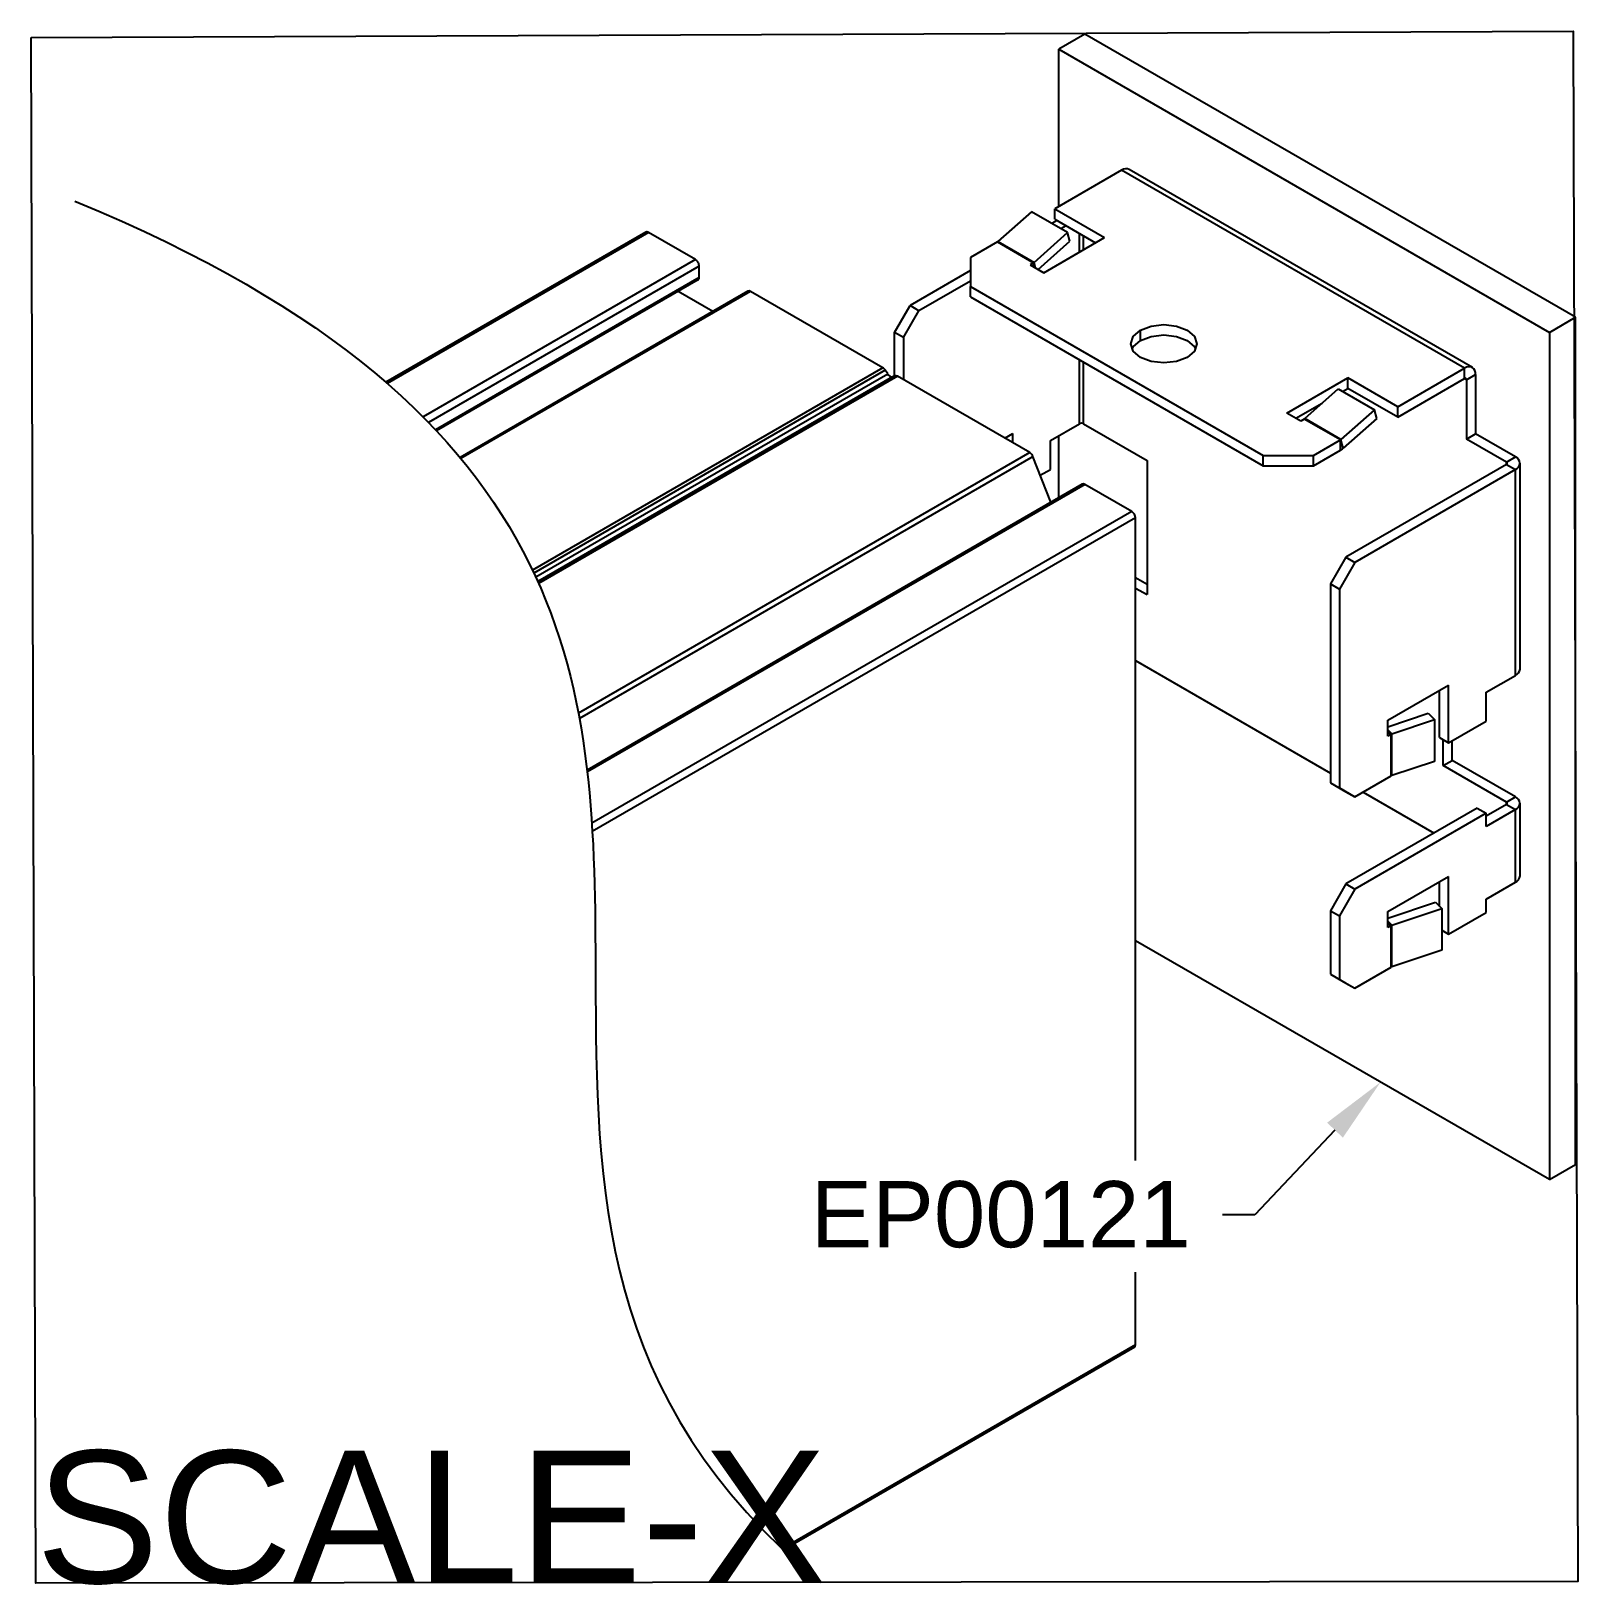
# Model space of a CAD drawing. Extents: x 0 to 4.38, y -4.38 to 0.02.
import ezdxf
from ezdxf import colors
from ezdxf.entities.mleader import LeaderData, LeaderLine
from ezdxf.math import Vec2, Vec3

# ---------------------------------------------------------------- set-up
doc = ezdxf.new("R2010")
doc.units = 0
doc.header["$LTSCALE"] = 0.5
doc.header["$MEASUREMENT"] = 0
for name, color, linetype in [('Dimension', 10, 'CONTINUOUS'), ('End Cap', 92, 'CONTINUOUS'), ('FAB DWG', 221, 'CONTINUOUS'), ('Housing', 150, 'CONTINUOUS')]:
    doc.layers.add(name, color=color, linetype=linetype)
doc.layers.add('Text-Unprinted', color=131, linetype='CONTINUOUS', plot=False)
doc.styles.add('LSAD_Standard', font='arial.ttf')

msp = doc.modelspace()

# ---------------------------------------------------------------- linework, layer by layer
at = {"layer": 'Dimension', "transparency": 16777216}
msp.add_open_spline([(0.124, -0.4633), (1.5938, -1.0692), (1.5991, -2.4641), (1.6043, -3.859), (2.2374, -4.3777)], degree=3, knots=[0, 0, 0, 0, 1, 1.754799, 1.754799, 1.754799, 1.754799], dxfattribs=at)
at = {"layer": 'End Cap', "linetype": 'Continuous', "transparency": 16777216}
for p, q in [((2.9869, 0.01), (2.9127, -0.0328)), ((4.3778, -0.7927), (2.9869, 0.01)), ((2.9127, -0.4786), (2.9127, -0.0328)), ((2.9127, -0.0328), (4.3036, -0.8356)), ((3.0909, -0.3757), (2.9014, -0.4851)), ((4.0632, -0.9369), (3.0909, -0.3757)), ((4.0852, -0.9347), (3.1129, -0.3736)), ((4.0852, -0.9347), (3.1129, -0.3736)), ((4.0852, -0.9347), (3.1129, -0.3736)), ((2.8354, -0.4935), (2.7404, -0.5778)), ((2.938, -0.5527), (2.8354, -0.4935)), ((2.9085, -0.5186), (2.8937, -0.5272)), ((2.9014, -0.4851), (3.0428, -0.5667)), ((2.9014, -0.5145), (2.9014, -0.4851)), ((2.9014, -0.5145), (3.0173, -0.5814)), ((2.8429, -0.637), (2.938, -0.5527)), ((2.8703, -0.6663), (3.0428, -0.5667)), ((2.934, -0.5333), (2.9192, -0.5419)), ((2.9446, -0.5773), (2.938, -0.5527)), ((2.9721, -0.6075), (2.9721, -0.5553)), ((2.9834, -0.601), (2.9834, -0.5618)), ((2.7389, -0.5789), (2.6629, -0.6227)), ((2.7389, -0.5789), (2.8414, -0.6381)), ((2.7404, -0.5778), (2.8429, -0.637)), ((2.8545, -0.6572), (2.9446, -0.5773)), ((2.6629, -0.6604), (2.4913, -0.7595)), ((2.6629, -0.6227), (2.6629, -0.705)), ((2.8414, -0.6381), (2.8314, -0.6439)), ((2.8314, -0.6439), (2.8703, -0.6663)), ((2.8414, -0.6497), (2.8414, -0.6381)), ((2.8472, -0.653), (2.8429, -0.637)), ((2.6629, -0.6898), (2.5167, -0.7742)), ((2.6629, -0.705), (3.4927, -1.1839)), ((2.6629, -0.7344), (2.6629, -0.705)), ((2.6629, -0.7344), (3.4927, -1.2133)), ((2.4474, -0.8354), (2.4913, -0.7595)), ((2.4729, -0.8501), (2.5167, -0.7742)), ((2.5167, -0.7742), (2.4913, -0.7595)), ((2.4729, -0.8501), (2.4474, -0.8354)), ((3.1443, -0.8587), (3.1443, -0.8293)), ((4.3036, -0.8356), (4.3778, -0.7927)), ((4.3036, -0.8356), (4.3036, -3.2365)), ((4.3778, -3.1936), (4.3778, -0.7927)), ((2.9721, -1.0944), (2.9721, -0.9128)), ((2.9834, -1.0944), (2.9834, -0.9193)), ((3.5597, -1.0642), (3.7322, -0.9646)), ((3.8737, -1.0462), (3.7322, -0.9646)), ((3.7322, -0.994), (3.7322, -0.9646)), ((3.8737, -1.0462), (4.0632, -0.9369)), ((3.8737, -1.0756), (4.0632, -0.9663)), ((4.0632, -0.9663), (4.0632, -0.9369)), ((4.0688, -0.9695), (4.0632, -0.9663)), ((4.0688, -0.9695), (4.0943, -0.9549)), ((4.0943, -0.9549), (4.0943, -1.1231)), ((3.6101, -1.0798), (3.7052, -0.9955)), ((3.7052, -0.9955), (3.8077, -1.0547)), ((3.7174, -1.0026), (3.7322, -0.994)), ((3.8737, -1.0756), (3.7322, -0.994)), ((4.0688, -0.9695), (4.0688, -1.1378)), ((3.5852, -1.0789), (3.6594, -1.036)), ((3.8077, -1.0547), (3.7126, -1.139)), ((3.8143, -1.0793), (3.8077, -1.0547)), ((3.8737, -1.0756), (3.8737, -1.0462)), ((2.9834, -1.0944), (3.163, -1.1981)), ((3.5986, -1.0866), (3.5597, -1.0642)), ((3.6086, -1.0809), (3.5986, -1.0866)), ((3.7112, -1.14), (3.6086, -1.0809)), ((3.7126, -1.139), (3.6101, -1.0798)), ((3.8143, -1.0793), (3.7192, -1.1636)), ((3.6352, -1.1839), (3.7112, -1.14)), ((3.7112, -1.1694), (3.7112, -1.14)), ((3.7192, -1.1636), (3.7126, -1.139)), ((4.0688, -1.1378), (4.0943, -1.1231)), ((4.182, -1.2031), (4.0688, -1.1378)), ((4.2074, -1.1884), (4.0943, -1.1231)), ((3.4927, -1.1839), (3.6352, -1.1839)), ((3.4927, -1.2133), (3.4927, -1.1839)), ((3.6352, -1.2133), (3.7112, -1.1694)), ((3.6352, -1.2133), (3.6352, -1.1839)), ((4.182, -1.2031), (4.2074, -1.1884)), ((3.163, -1.1981), (3.163, -1.5786)), ((3.4927, -1.2133), (3.6352, -1.2133)), ((4.182, -1.2096), (3.7266, -1.4724)), ((4.2074, -1.2243), (3.752, -1.4871)), ((4.182, -1.2096), (4.182, -1.2031)), ((4.182, -1.2096), (4.2074, -1.2243)), ((4.2074, -1.8074), (4.2074, -1.2243)), ((4.2203, -1.7894), (4.2203, -1.2063)), ((4.2203, -1.7894), (4.2203, -1.2063)), ((4.2203, -1.7894), (4.2203, -1.2063)), ((3.7266, -1.4724), (3.6827, -1.5483)), ((3.752, -1.4871), (3.7082, -1.563)), ((3.7266, -1.4724), (3.752, -1.4871)), ((3.1303, -1.5304), (3.163, -1.5492)), ((3.1303, -1.5598), (3.163, -1.5786)), ((3.6827, -1.5483), (3.7082, -1.563)), ((3.6827, -1.5483), (3.6827, -2.1118)), ((3.7082, -1.563), (3.7082, -2.1265)), ((3.1303, -1.7656), (3.6827, -2.0844)), ((3.8454, -1.9347), (4.0179, -1.8351)), ((4.0179, -1.9984), (4.0179, -1.8351)), ((4.1247, -1.8551), (4.2074, -1.8074)), ((3.9925, -1.9837), (3.9925, -1.8498)), ((4.1247, -1.9368), (4.1247, -1.8551)), ((3.8454, -1.9529), (3.9596, -1.9149)), ((3.8454, -1.9796), (3.8454, -1.9347)), ((3.8571, -1.973), (3.9776, -1.9329)), ((3.9596, -1.9149), (3.9776, -1.9329)), ((3.9776, -1.9329), (3.9776, -2.0513)), ((4.0179, -1.9984), (4.1247, -1.9368)), ((3.8454, -1.9613), (3.8571, -1.973)), ((3.8454, -1.968), (3.8554, -1.9738)), ((3.8554, -1.9738), (3.8454, -1.9796)), ((3.8554, -2.0922), (3.8554, -1.9738)), ((3.8571, -2.0915), (3.8571, -1.973)), ((3.9925, -1.9837), (4.0179, -1.9984)), ((4.0023, -2.063), (4.0023, -1.9894)), ((4.0278, -2.0484), (4.0278, -1.9927)), ((3.9776, -2.0513), (3.8571, -2.0915)), ((4.0023, -2.063), (4.0278, -2.0484)), ((4.182, -2.1667), (4.0023, -2.063)), ((4.2074, -2.152), (4.0278, -2.0484)), ((3.6827, -2.1118), (3.7082, -2.1265)), ((3.6827, -2.1118), (3.7266, -2.1372)), ((3.752, -2.1519), (3.8554, -2.0922)), ((3.7082, -2.1265), (3.752, -2.1519)), ((3.7266, -2.1372), (3.752, -2.1519)), ((3.7758, -2.1381), (3.9768, -2.2541)), ((4.182, -2.1667), (4.2074, -2.152)), ((4.0992, -2.1834), (3.7266, -2.3985)), ((4.1247, -2.1981), (3.752, -2.4132)), ((4.0992, -2.1834), (4.1247, -2.1981)), ((4.182, -2.1732), (4.1247, -2.2063)), ((4.2074, -2.1879), (4.1247, -2.2357)), ((4.1247, -2.2357), (4.1247, -2.1981)), ((4.182, -2.1732), (4.182, -2.1667)), ((4.182, -2.1732), (4.2074, -2.1879)), ((4.2074, -2.3937), (4.2074, -2.1879)), ((4.2203, -2.3758), (4.2203, -2.17)), ((4.2203, -2.3758), (4.2203, -2.17)), ((4.2203, -2.3758), (4.2203, -2.17)), ((3.8454, -2.4769), (4.0179, -2.3773)), ((4.0179, -2.5407), (4.0179, -2.3773)), ((3.7266, -2.3985), (3.6827, -2.4744)), ((3.752, -2.4132), (3.7082, -2.4891)), ((3.7266, -2.3985), (3.752, -2.4132)), ((3.9925, -2.4622), (3.9925, -2.392)), ((4.1247, -2.4415), (4.2074, -2.3937)), ((3.8454, -2.4952), (3.9804, -2.4502)), ((3.9804, -2.4502), (3.9984, -2.4682)), ((4.1247, -2.479), (4.1247, -2.4415)), ((3.6827, -2.4744), (3.7082, -2.4891)), ((3.6827, -2.4744), (3.6827, -2.6541)), ((3.7082, -2.4891), (3.7082, -2.6688)), ((3.8454, -2.5218), (3.8454, -2.4769)), ((3.8454, -2.5036), (3.8571, -2.5153)), ((3.8571, -2.5153), (3.9984, -2.4682)), ((3.9984, -2.4682), (3.9984, -2.5866)), ((4.0179, -2.5407), (4.1247, -2.479)), ((3.8454, -2.5102), (3.8554, -2.516)), ((3.8554, -2.516), (3.8454, -2.5218)), ((3.8554, -2.6344), (3.8554, -2.516)), ((3.8571, -2.6337), (3.8571, -2.5153)), ((3.9984, -2.5294), (4.0179, -2.5407)), ((4.3036, -3.2365), (3.1303, -2.5593)), ((3.9984, -2.5866), (3.8571, -2.6337)), ((3.752, -2.6941), (3.8554, -2.6344)), ((3.6827, -2.6541), (3.7082, -2.6688)), ((3.6827, -2.6541), (3.7266, -2.6794)), ((3.7082, -2.6688), (3.752, -2.6941)), ((3.7266, -2.6794), (3.752, -2.6941)), ((4.3036, -3.2365), (4.3778, -3.1936))]:
    msp.add_line(p, q, dxfattribs=at)
at = {"layer": 'End Cap', "transparency": 16777216}
for p, q in [((2.4474, -0.959), (2.4474, -0.8354)), ((2.4729, -0.8501), (2.4729, -0.9694)), ((2.8894, -1.142), (2.9721, -1.0943)), ((2.7599, -1.1351), (2.7826, -1.122)), ((2.7826, -1.1482), (2.7826, -1.122)), ((2.8894, -1.2237), (2.8894, -1.142)), ((2.9127, -1.3039), (2.9127, -1.1286)), ((2.8604, -1.2404), (2.8894, -1.2237))]:
    msp.add_line(p, q, dxfattribs=at)
at = {"layer": 'End Cap', "linetype": 'Continuous', "transparency": 16777216, "flags": 128}
for points in [[(3.2772, -0.9061), (3.2467, -0.9178), (3.2107, -0.922), (3.1748, -0.9178), (3.1443, -0.9061), (3.1239, -0.8885), (3.1167, -0.8677), (3.1239, -0.8469), (3.1443, -0.8293)], [(3.2772, -0.9061), (3.2467, -0.9178), (3.2107, -0.922), (3.1748, -0.9178), (3.1443, -0.9061), (3.1239, -0.8885), (3.1167, -0.8677), (3.1239, -0.8469), (3.1443, -0.8293)], [(3.2772, -0.9061), (3.2467, -0.9178), (3.2107, -0.922), (3.1748, -0.9178), (3.1443, -0.9061), (3.1239, -0.8885), (3.1167, -0.8677), (3.1239, -0.8469), (3.1443, -0.8293)], [(3.1443, -0.8293), (3.1748, -0.8176), (3.2107, -0.8134), (3.2467, -0.8176), (3.2772, -0.8293), (3.2976, -0.8469), (3.3047, -0.8677), (3.2976, -0.8885), (3.2772, -0.9061)], [(3.1443, -0.8293), (3.1748, -0.8176), (3.2107, -0.8134), (3.2467, -0.8176), (3.2772, -0.8293), (3.2976, -0.8469), (3.3047, -0.8677), (3.2976, -0.8885), (3.2772, -0.9061)], [(3.1443, -0.8293), (3.1748, -0.8176), (3.2107, -0.8134), (3.2467, -0.8176), (3.2772, -0.8293), (3.2976, -0.8469), (3.3047, -0.8677), (3.2976, -0.8885), (3.2772, -0.9061)], [(3.1203, -0.8824), (3.1239, -0.8763), (3.1443, -0.8587)], [(3.1203, -0.8824), (3.1239, -0.8763), (3.1443, -0.8587)], [(3.1203, -0.8824), (3.1239, -0.8763), (3.1443, -0.8587)], [(3.1443, -0.8587), (3.1748, -0.847), (3.2107, -0.8428), (3.2467, -0.847), (3.2772, -0.8587), (3.2976, -0.8763), (3.3012, -0.8824)], [(3.1443, -0.8587), (3.1748, -0.847), (3.2107, -0.8428), (3.2467, -0.847), (3.2772, -0.8587), (3.2976, -0.8763), (3.3012, -0.8824)], [(3.1443, -0.8587), (3.1748, -0.847), (3.2107, -0.8428), (3.2467, -0.847), (3.2772, -0.8587), (3.2976, -0.8763), (3.3012, -0.8824)]]:
    msp.add_lwpolyline(points, dxfattribs=at)
at = {"layer": 'End Cap', "linetype": 'Continuous', "transparency": 16777216}
for centre, radius, start, end in [((3.1038, -0.3937), 0.0221, 65.6932, 125.6053), ((2.7343, -0.5711), 0.00905, 300.3583, 311.8409), ((2.8369, -0.6302), 0.00905, 300.3583, 311.8409), ((4.0753, -0.9518), 0.0192, 350.7848, 129.1787), ((4.0654, -0.969), 0.00349, 350.7345, 129.1975), ((2.9778, -1.1053), 0.0123, 62.5948, 117.3955), ((3.6041, -1.073), 0.00905, 300.3583, 311.8409), ((3.7066, -1.1322), 0.00905, 300.3583, 311.8409), ((3.6861, -1.1266), 0.0496, 300.336, 311.8642), ((4.2006, -1.2063), 0.0192, 290.7752, 69.2248), ((4.1807, -1.2063), 0.00349, 290.7585, 69.2706), ((4.1983, -1.7872), 0.0221, 294.3705, 354.2946), ((3.8599, -1.9817), 0.00907, 108.1343, 119.6014), ((3.8599, -2.1001), 0.00907, 108.1343, 119.6014), ((4.2006, -2.17), 0.0192, 290.7752, 69.2248), ((4.1807, -2.17), 0.00349, 290.7585, 69.2706), ((4.1983, -2.3736), 0.0221, 294.3705, 354.2946), ((3.8599, -2.5239), 0.00907, 108.1343, 119.6014), ((3.8599, -2.6423), 0.00907, 108.1343, 119.6014)]:
    msp.add_arc(centre, radius, start, end, dxfattribs=at)
at = {"layer": 'Housing', "linetype": 'Continuous', "transparency": 16777216}
for p, q in [((1.7427, -0.5515), (1.0058, -0.9769)), ((1.7502, -0.5522), (1.0093, -0.98)), ((1.8831, -0.629), (1.7502, -0.5522)), ((1.8831, -0.629), (1.1109, -1.0748)), ((1.8937, -0.6474), (1.1263, -1.0904)), ((1.8937, -0.68), (1.8937, -0.6474)), ((1.8937, -0.68), (1.1464, -1.1115)), ((1.8906, -0.6869), (1.1495, -1.1148)), ((2.0317, -0.7184), (1.2159, -1.19)), ((2.0392, -0.7191), (1.2184, -1.193)), ((2.4143, -0.9356), (1.4211, -1.509)), ((2.4211, -0.9424), (1.4251, -1.5174)), ((2.4281, -0.9534), (1.4306, -1.5293)), ((2.4419, -0.9611), (1.4362, -1.5418)), ((2.449, -0.9584), (1.4367, -1.5428)), ((2.4557, -0.9595), (1.4385, -1.5468)), ((2.8307, -1.176), (1.5513, -1.9147)), ((2.8399, -1.1875), (1.5541, -1.9298)), ((2.9793, -1.2654), (1.5758, -2.0757)), ((2.9868, -1.2662), (1.5764, -2.0804)), ((3.1197, -1.3429), (2.9868, -1.2662)), ((3.1198, -1.3429), (1.5894, -2.2265)), ((3.1303, -1.3613), (1.5908, -2.2501)), ((3.1303, -3.1818), (3.1303, -1.3613)), ((3.1303, -3.7046), (3.1303, -3.4989)), ((3.1303, -3.7046), (2.1292, -4.2826)), ((3.1272, -3.7115), (2.1326, -4.2858))]:
    msp.add_line(p, q, dxfattribs=at)
at = {"layer": 'Housing', "transparency": 16777216}
for p, q in [((1.9323, -0.7758), (1.8345, -0.7193)), ((2.4142, -0.9356), (2.0392, -0.7191)), ((2.4281, -0.9533), (2.421, -0.9424)), ((2.4488, -0.9584), (2.4418, -0.9612)), ((2.8307, -1.176), (2.4557, -0.9595)), ((2.8901, -1.3169), (2.8398, -1.1874))]:
    msp.add_line(p, q, dxfattribs=at)
at = {"layer": 'Housing', "linetype": 'Continuous', "transparency": 16777216}
for centre, radius, start, end in [((1.8687, -0.6496), 0.0253, 21.1865, 38.8138), ((2.9824, -1.2723), 0.00754, 54.3837, 114.3065), ((3.1073, -1.3623), 0.0231, 2.6062, 57.3938)]:
    msp.add_arc(centre, radius, start, end, dxfattribs=at)
at = {"layer": 'Housing', "transparency": 16777216}
for centre, radius, start, end in [((2.0348, -0.7253), 0.00758, 54.5342, 114.156), ((2.4032, -0.9535), 0.021, 31.8162, 58.3216), ((2.4404, -0.9479), 0.0134, 203.9932, 276.0122), ((2.4511, -0.9661), 0.00802, 55.5987, 106.5586), ((2.8182, -1.1954), 0.023, 20.2267, 57.3624)]:
    msp.add_arc(centre, radius, start, end, dxfattribs=at)
at = {"layer": 'Housing', "linetype": 'Continuous', "transparency": 16777216}
for points, knots in [([(1.7502, -0.5522), (1.7495, -0.5519), (1.7482, -0.5512), (1.7462, -0.5507), (1.7443, -0.5508), (1.7432, -0.5512), (1.7427, -0.5515)], [0, 0, 0, 0, 0.288115, 0.54822, 0.782232, 1, 1, 1, 1]), ([(1.8884, -0.6337), (1.888, -0.6332), (1.8865, -0.6314), (1.8846, -0.6298), (1.8831, -0.629)], [0, 0, 0, 0, 0.266923, 1, 1, 1, 1]), ([(1.8937, -0.6474), (1.8937, -0.6468), (1.8936, -0.6444), (1.893, -0.6421), (1.8923, -0.6404)], [0, 0, 0, 0, 0.231066, 1, 1, 1, 1]), ([(1.8906, -0.6869), (1.8911, -0.6866), (1.892, -0.6858), (1.893, -0.6842), (1.8936, -0.6822), (1.8937, -0.6808), (1.8937, -0.68)], [0, 0, 0, 0, 0.217767, 0.451778, 0.711884, 1, 1, 1, 1]), ([(3.1272, -3.7115), (3.1277, -3.7112), (3.1286, -3.7104), (3.1296, -3.7088), (3.1302, -3.7068), (3.1303, -3.7054), (3.1303, -3.7046)], [0, 0, 0, 0, 0.217767, 0.451778, 0.711884, 1, 1, 1, 1])]:
    msp.add_open_spline(points, degree=3, knots=knots, dxfattribs=at)
at = {"layer": 'Text-Unprinted', "ltscale": 0.5, "transparency": 16777216}
msp.add_lwpolyline([(0, 0), (4.3712, 0.0185), (4.3844, -4.3757), (0.0132, -4.3797)], close=True, dxfattribs=at)

# ---------------------------------------------------------------- texts
at = {"layer": 'Text-Unprinted', "ltscale": 0.5, "transparency": 16777216, "style": 'LSAD_Standard'}
msp.add_attdef('SCALE-X', (0.0132, -4.3797), 'XEffectiveScaleFactor', height=0.375, dxfattribs=at)

# ---------------------------------------------------------------- leaders
at = {"layer": 'FAB DWG', "ltscale": 0.5, "transparency": 16777216}
ml = msp.add_multileader_mtext('Standard', dxfattribs=at)
ml.set_content('\\A1;EP00121', color=256, style='LSAD_Standard')
ml.set_leader_properties()
ml.build(insert=Vec2(0, 0))
ml.multileader.update_dxf_attribs({"text_left_attachment_type": 2, "dogleg_length": 0.36, "arrow_head_size": 0.1875})
ctx = ml.context
ctx.base_point, ctx.char_height, ctx.arrow_head_size, ctx.landing_gap_size, ctx.plane_origin = Vec3(2.1882, -3.3363), 0.1875, 0.1875, 0.09, Vec3(3.5172, 12.4422)
ctx.left_attachment, ctx.text_align_type = 2, 2
notes = []
notes.append((ctx, [(0, (1, 1, 0), (3.4683, -3.336), (-1, 0), 0.0912, [(0, [(3.8249, -2.9602)], 0, [])])]))
ctx.mtext.insert, ctx.mtext.width, ctx.mtext.defined_height, ctx.mtext.alignment, ctx.mtext.flow_direction = Vec3(3.2872, -3.2406), 1.063282, 0.3171, 3, 5
for ctx, leaders in notes:
    for number, flags, end, landing, length, lines in leaders:
        leader = LeaderData()
        leader.index, (leader.has_last_leader_line, leader.has_dogleg_vector, leader.attachment_direction) = number, flags
        leader.last_leader_point, leader.dogleg_vector, leader.dogleg_length = Vec3(end), Vec3(landing), length
        for number, points, colour, breaks in lines:
            line = LeaderLine()
            line.index, line.vertices, line.color, line.breaks = number, Vec3.list(points), colors.encode_raw_color(colour), breaks
            leader.lines.append(line)
        ctx.leaders.append(leader)

doc.saveas('drawing.dxf')
